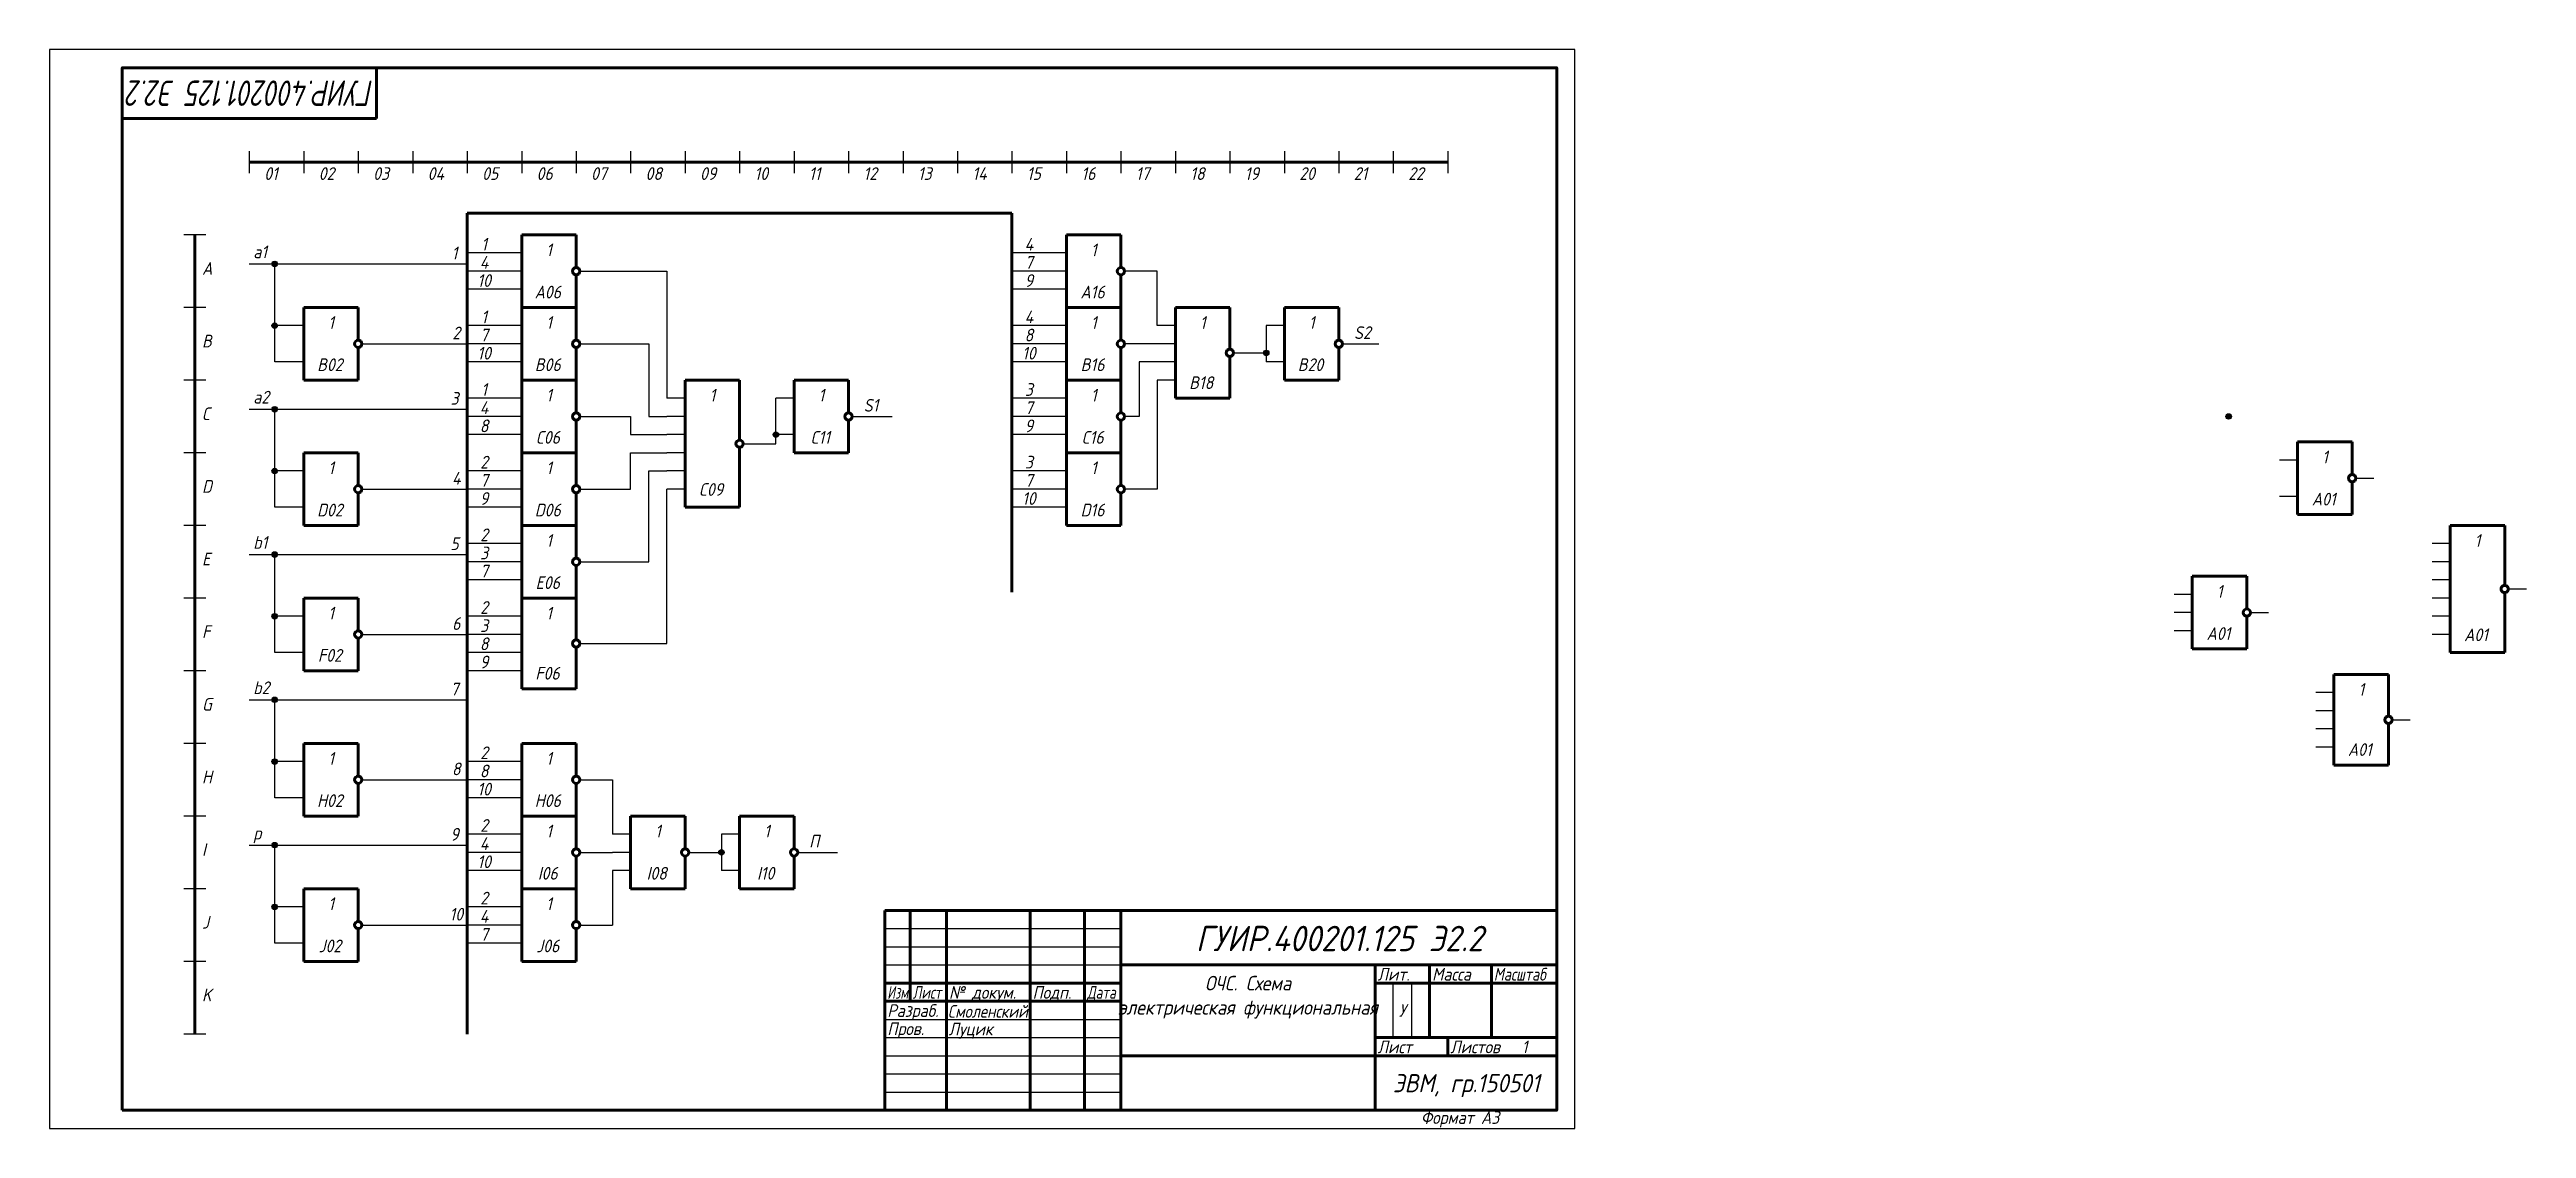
# Model space of a CAD drawing. Header units: millimetres. Extents: x 0 to 682, y 0 to 297.
import ezdxf
from ezdxf.enums import TextEntityAlignment as Align

# ---------------------------------------------------------------- set-up
doc = ezdxf.new("R2010")
doc.units = ezdxf.units.MM
doc.header["$LTSCALE"] = 0.5
doc.layers.get('0').update_dxf_attribs({"lineweight": 60})
doc.layers.get('Defpoints').update_dxf_attribs({"color": 5})
doc.layers.add('4-текст', color=7, linetype='Continuous', true_color=0x00ad00)
doc.styles.get("Standard").update_dxf_attribs({"font": 'isocpeui.ttf', "width": 0.9})

msp = doc.modelspace()

# ---------------------------------------------------------------- hatches: boundary and pattern name
at = {"lineweight": 25}
h = msp.add_hatch(color=256, dxfattribs=at)
h.dxf.hatch_style = 1
h.paths.add_polyline_path([(62.75, 238, 1), (61.25, 238, 1)])
h = msp.add_hatch(color=256, dxfattribs=at)
h.dxf.hatch_style = 1
h.paths.add_polyline_path([(62.75, 221, 1), (61.25, 221, 1)])
h = msp.add_hatch(color=256, dxfattribs=at)
h.dxf.hatch_style = 1
h.paths.add_polyline_path([(335.75, 213.5, 1), (334.25, 213.5, 1)])
h = msp.add_hatch(color=256, dxfattribs=at)
h.dxf.hatch_style = 1
h.paths.add_polyline_path([(62.75, 198, 1), (61.25, 198, 1)])
h = msp.add_hatch(color=256, dxfattribs=at)
h.dxf.hatch_style = 1
h.paths.add_polyline_path([(200.75, 191, 1), (199.25, 191, 1)])
h = msp.add_hatch(color=256, dxfattribs=at)
h.dxf.hatch_style = 1
h.paths.add_polyline_path([(600.75, 196, 1), (599.25, 196, 1)])
h = msp.add_hatch(color=256, dxfattribs=at)
h.dxf.hatch_style = 1
h.paths.add_polyline_path([(62.75, 181, 1), (61.25, 181, 1)])
h = msp.add_hatch(color=256, dxfattribs=at)
h.dxf.hatch_style = 1
h.paths.add_polyline_path([(62.75, 158, 1), (61.25, 158, 1)])
h = msp.add_hatch(color=256, dxfattribs=at)
h.dxf.hatch_style = 1
h.paths.add_polyline_path([(62.75, 141, 1), (61.25, 141, 1)])
h = msp.add_hatch(color=256, dxfattribs=at)
h.dxf.hatch_style = 1
h.paths.add_polyline_path([(62.75, 118, 1), (61.25, 118, 1)])
h = msp.add_hatch(color=256, dxfattribs=at)
h.dxf.hatch_style = 1
h.paths.add_polyline_path([(62.75, 101, 1), (61.25, 101, 1)])
h = msp.add_hatch(color=256, dxfattribs=at)
h.dxf.hatch_style = 1
h.paths.add_polyline_path([(62.75, 78, 1), (61.25, 78, 1)])
h = msp.add_hatch(color=256, dxfattribs=at)
h.dxf.hatch_style = 1
h.paths.add_polyline_path([(185.75, 76, 1), (184.25, 76, 1)])
h = msp.add_hatch(color=256, dxfattribs=at)
h.dxf.hatch_style = 1
h.paths.add_polyline_path([(62.75, 61, 1), (61.25, 61, 1)])

# ---------------------------------------------------------------- linework, layer by layer
for p, q in [((90, 278), (90, 292)), ((20, 278), (90, 278)), ((55, 266), (70, 266)), ((70, 266), (85, 266)), ((85, 266), (100, 266)), ((100, 266), (115, 266)), ((115, 266), (130, 266)), ((130, 266), (145, 266)), ((145, 266), (160, 266)), ((160, 266), (175, 266)), ((175, 266), (190, 266)), ((190, 266), (205, 266)), ((205, 266), (220, 266)), ((220, 266), (235, 266)), ((235, 266), (250, 266)), ((250, 266), (265, 266)), ((265, 266), (280, 266)), ((280, 266), (295, 266)), ((295, 266), (310, 266)), ((310, 266), (325, 266)), ((325, 266), (340, 266)), ((340, 266), (355, 266)), ((355, 266), (370, 266)), ((370, 266), (385, 266)), ((40, 246), (40, 226)), ((115, 252), (115, 26)), ((115, 252), (265, 252)), ((130, 246), (145, 246)), ((130, 226), (130, 246)), ((145, 246), (145, 237)), ((265, 252), (265, 147.61)), ((280, 246), (295, 246)), ((280, 226), (280, 246)), ((295, 246), (295, 237)), ((145, 235), (145, 226)), ((295, 235), (295, 226)), ((40, 226), (40, 206)), ((70, 226), (85, 226)), ((70, 206), (70, 226)), ((85, 226), (85, 217)), ((145, 226), (130, 226)), ((130, 226), (145, 226)), ((130, 206), (130, 226)), ((145, 226), (145, 217)), ((295, 226), (280, 226)), ((280, 226), (295, 226)), ((280, 206), (280, 226)), ((295, 226), (295, 217)), ((310, 226), (325, 226)), ((310, 201), (310, 226)), ((325, 226), (325, 214.5)), ((340, 226), (355, 226)), ((340, 206), (340, 226)), ((355, 226), (355, 217)), ((85, 215), (85, 206)), ((145, 215), (145, 206)), ((295, 215), (295, 206)), ((325, 212.5), (325, 201)), ((355, 215), (355, 206)), ((40, 206), (40, 186)), ((85, 206), (70, 206)), ((145, 206), (130, 206)), ((130, 206), (145, 206)), ((130, 186), (130, 206)), ((145, 206), (145, 197)), ((175, 206), (190, 206)), ((175, 171), (175, 206)), ((190, 206), (190, 189.5)), ((205, 206), (220, 206)), ((205, 186), (205, 206)), ((220, 206), (220, 197)), ((295, 206), (280, 206)), ((280, 206), (295, 206)), ((280, 186), (280, 206)), ((295, 206), (295, 197)), ((355, 206), (340, 206)), ((325, 201), (310, 201)), ((145, 195), (145, 186)), ((220, 195), (220, 186)), ((295, 195), (295, 186)), ((40, 186), (40, 166)), ((70, 186), (85, 186)), ((70, 166), (70, 186)), ((85, 186), (85, 177)), ((145, 186), (130, 186)), ((130, 186), (145, 186)), ((130, 166), (130, 186)), ((145, 186), (145, 177)), ((190, 187.5), (190, 171)), ((220, 186), (205, 186)), ((295, 186), (280, 186)), ((280, 186), (295, 186)), ((280, 166), (280, 186)), ((295, 186), (295, 177)), ((619, 189), (634, 189)), ((619, 169), (619, 189)), ((634, 189), (634, 180)), ((634, 178), (634, 169)), ((85, 175), (85, 166)), ((145, 175), (145, 166)), ((190, 171), (175, 171)), ((295, 175), (295, 166)), ((40, 166), (40, 146)), ((85, 166), (70, 166)), ((145, 166), (130, 166)), ((130, 166), (145, 166)), ((130, 146), (130, 166)), ((145, 166), (145, 157)), ((295, 166), (280, 166)), ((280, 166), (295, 166)), ((634, 169), (619, 169)), ((661, 166), (676, 166)), ((661, 131), (661, 166)), ((676, 166), (676, 149.5)), ((145, 155), (145, 146)), ((590, 152), (605, 152)), ((590, 132), (590, 152)), ((605, 152), (605, 143)), ((40, 146), (40, 126)), ((70, 146), (85, 146)), ((70, 126), (70, 146)), ((85, 146), (85, 137)), ((145, 146), (130, 146)), ((130, 146), (145, 146)), ((130, 121), (130, 146)), ((145, 146), (145, 134.5)), ((676, 147.5), (676, 131)), ((605, 141), (605, 132)), ((85, 135), (85, 126)), ((145, 132.5), (145, 121)), ((605, 132), (590, 132)), ((676, 131), (661, 131)), ((40, 126), (40, 106)), ((85, 126), (70, 126)), ((629, 125), (644, 125)), ((629, 100), (629, 125)), ((644, 125), (644, 113.5)), ((145, 121), (130, 121)), ((644, 111.5), (644, 100)), ((40, 106), (40, 86)), ((70, 106), (85, 106)), ((70, 86), (70, 106)), ((85, 106), (85, 97)), ((130, 106), (145, 106)), ((130, 86), (130, 106)), ((145, 106), (145, 97)), ((644, 100), (629, 100)), ((85, 95), (85, 86)), ((145, 95), (145, 86)), ((40, 86), (40, 66)), ((85, 86), (70, 86)), ((145, 86), (130, 86)), ((130, 86), (145, 86)), ((130, 66), (130, 86)), ((145, 86), (145, 77)), ((160, 86), (175, 86)), ((160, 66), (160, 86)), ((175, 86), (175, 77)), ((190, 86), (205, 86)), ((190, 66), (190, 86)), ((205, 86), (205, 77)), ((145, 75), (145, 66)), ((175, 75), (175, 66)), ((205, 75), (205, 66)), ((40, 66), (40, 46)), ((70, 66), (85, 66)), ((70, 46), (70, 66)), ((85, 66), (85, 57)), ((145, 66), (130, 66)), ((130, 66), (145, 66)), ((130, 46), (130, 66)), ((145, 66), (145, 57)), ((175, 66), (160, 66)), ((205, 66), (190, 66)), ((85, 55), (85, 46)), ((145, 55), (145, 46)), ((40, 46), (40, 26)), ((85, 46), (70, 46)), ((145, 46), (130, 46)), ((365, 45), (365, 40))]:
    msp.add_line(p, q)
for p, q in [((55, 269), (55, 263)), ((70, 269), (70, 263)), ((85, 269), (85, 263)), ((100, 269), (100, 263)), ((115, 269), (115, 263)), ((130, 269), (130, 263)), ((145, 269), (145, 263)), ((160, 269), (160, 263)), ((175, 269), (175, 263)), ((190, 269), (190, 263)), ((205, 269), (205, 263)), ((220, 269), (220, 263)), ((235, 269), (235, 263)), ((250, 269), (250, 263)), ((265, 269), (265, 263)), ((280, 269), (280, 263)), ((295, 269), (295, 263)), ((310, 269), (310, 263)), ((325, 269), (325, 263)), ((340, 269), (340, 263)), ((355, 269), (355, 263)), ((370, 269), (370, 263)), ((385, 269), (385, 263)), ((43, 246), (37, 246)), ((130, 246), (130, 241)), ((280, 246), (280, 241)), ((130, 241), (115, 241)), ((130, 241), (130, 236)), ((280, 241), (265, 241)), ((280, 241), (280, 236)), ((55, 238), (115, 238)), ((62, 211), (62, 238)), ((130, 236), (115, 236)), ((146, 236), (170, 236)), ((170, 236), (170, 201)), ((280, 236), (265, 236)), ((305, 236), (296, 236)), ((305, 221), (305, 236)), ((43, 226), (37, 226)), ((70, 226), (70, 221)), ((130, 231), (115, 231)), ((130, 226), (130, 231)), ((130, 226), (130, 221)), ((280, 231), (265, 231)), ((280, 226), (280, 231)), ((280, 226), (280, 221)), ((310, 226), (310, 221)), ((340, 226), (340, 221)), ((70, 221), (62, 221)), ((130, 221), (115, 221)), ((130, 221), (130, 216)), ((280, 221), (265, 221)), ((280, 221), (280, 216)), ((310, 221), (305, 221)), ((310, 221), (310, 216)), ((340, 221), (335, 221)), ((335, 221), (335, 211)), ((86, 216), (115, 216)), ((130, 216), (115, 216)), ((146, 216), (165, 216)), ((165, 216), (165, 196)), ((280, 216), (265, 216)), ((310, 216), (296, 216)), ((326, 213.5), (335, 213.5)), ((356, 216), (366, 216)), ((43, 206), (37, 206)), ((70, 211), (62, 211)), ((70, 206), (70, 211)), ((130, 211), (115, 211)), ((130, 206), (130, 211)), ((130, 206), (130, 201)), ((175, 206), (175, 201)), ((205, 206), (205, 201)), ((280, 211), (265, 211)), ((280, 206), (280, 211)), ((280, 206), (280, 201)), ((310, 211), (300, 211)), ((300, 211), (300, 196)), ((310, 206), (305, 206)), ((305, 206), (305, 176)), ((310, 211), (310, 206)), ((340, 211), (335, 211)), ((340, 206), (340, 211)), ((55, 198), (115, 198)), ((62, 171), (62, 198)), ((130, 201), (115, 201)), ((130, 201), (130, 196)), ((175, 201), (170, 201)), ((175, 201), (175, 196)), ((205, 201), (200, 201)), ((200, 188.5), (200, 201)), ((280, 201), (265, 201)), ((280, 201), (280, 196)), ((130, 196), (115, 196)), ((130, 191), (115, 191)), ((130, 186), (130, 191)), ((146, 196), (160, 196)), ((160, 196), (160, 191)), ((160, 191), (170, 191)), ((165, 196), (170, 196)), ((175, 196), (170, 196)), ((175, 191), (170, 191)), ((175, 191), (175, 186)), ((205, 191), (200, 191)), ((205, 186), (205, 191)), ((221, 196), (232, 196)), ((280, 196), (265, 196)), ((280, 191), (265, 191)), ((280, 186), (280, 191)), ((300, 196), (296, 196)), ((43, 186), (37, 186)), ((70, 186), (70, 181)), ((130, 186), (130, 181)), ((160, 176), (160, 186)), ((160, 186), (170, 186)), ((175, 186), (170, 186)), ((191, 188.5), (200, 188.5)), ((280, 186), (280, 181)), ((619, 189), (619, 184)), ((70, 181), (62, 181)), ((130, 181), (115, 181)), ((130, 181), (130, 176)), ((165, 156), (165, 181)), ((165, 181), (170, 181)), ((175, 181), (170, 181)), ((280, 181), (265, 181)), ((280, 181), (280, 176)), ((619, 184), (614, 184)), ((635, 179), (640, 179)), ((70, 171), (62, 171)), ((70, 166), (70, 171)), ((86, 176), (115, 176)), ((130, 176), (115, 176)), ((130, 171), (115, 171)), ((130, 166), (130, 171)), ((146, 176), (160, 176)), ((175, 176), (170, 176)), ((170, 133.5), (170, 176)), ((280, 176), (265, 176)), ((280, 171), (265, 171)), ((280, 166), (280, 171)), ((305, 176), (296, 176)), ((619, 174), (614, 174)), ((619, 169), (619, 174)), ((43, 166), (37, 166)), ((130, 166), (130, 161)), ((661, 166), (661, 161)), ((55, 158), (115, 158)), ((62, 131), (62, 158)), ((130, 161), (115, 161)), ((130, 161), (130, 156)), ((661, 161), (656, 161)), ((661, 161), (661, 156)), ((130, 156), (115, 156)), ((130, 151), (115, 151)), ((130, 146), (130, 151)), ((146, 156), (165, 156)), ((590, 152), (590, 147)), ((661, 156), (656, 156)), ((661, 151), (656, 151)), ((661, 151), (661, 146)), ((43, 146), (37, 146)), ((70, 146), (70, 141)), ((130, 146), (130, 141)), ((590, 147), (585, 147)), ((590, 147), (590, 142)), ((661, 146), (656, 146)), ((677, 148.5), (682, 148.5)), ((70, 141), (62, 141)), ((130, 141), (115, 141)), ((130, 141), (130, 136)), ((590, 142), (585, 142)), ((590, 137), (585, 137)), ((590, 132), (590, 137)), ((606, 142), (611, 142)), ((661, 141), (656, 141)), ((70, 131), (62, 131)), ((70, 126), (70, 131)), ((86, 136), (115, 136)), ((130, 136), (115, 136)), ((130, 131), (115, 131)), ((130, 131), (130, 126)), ((146, 133.5), (170, 133.5)), ((661, 136), (656, 136)), ((43, 126), (37, 126)), ((130, 126), (115, 126)), ((629, 125), (629, 120)), ((55, 118), (115, 118)), ((62, 91), (62, 118)), ((629, 120), (624, 120)), ((629, 120), (629, 115)), ((629, 115), (624, 115)), ((629, 110), (624, 110)), ((629, 110), (629, 105)), ((645, 112.5), (650, 112.5)), ((43, 106), (37, 106)), ((70, 106), (70, 101)), ((130, 106), (130, 101)), ((629, 105), (624, 105)), ((70, 101), (62, 101)), ((86, 96), (115, 96)), ((130, 101), (115, 101)), ((130, 96), (115, 96)), ((130, 101), (130, 96)), ((146, 96), (155, 96)), ((155, 96), (155, 81)), ((70, 91), (62, 91)), ((70, 86), (70, 91)), ((130, 91), (115, 91)), ((130, 86), (130, 91)), ((43, 86), (37, 86)), ((130, 86), (130, 81)), ((160, 86), (160, 81)), ((190, 86), (190, 81)), ((55, 78), (115, 78)), ((62, 51), (62, 78)), ((130, 81), (115, 81)), ((130, 76), (115, 76)), ((130, 81), (130, 76)), ((146, 76), (155, 76)), ((160, 81), (155, 81)), ((160, 76), (155, 76)), ((160, 81), (160, 76)), ((176, 76), (185, 76)), ((190, 81), (185, 81)), ((185, 81), (185, 71)), ((206, 76), (217, 76)), ((130, 71), (115, 71)), ((130, 66), (130, 71)), ((160, 71), (155, 71)), ((155, 71), (155, 56)), ((160, 66), (160, 71)), ((190, 71), (185, 71)), ((190, 66), (190, 71)), ((43, 66), (37, 66)), ((70, 66), (70, 61)), ((130, 66), (130, 61)), ((70, 61), (62, 61)), ((86, 56), (115, 56)), ((130, 61), (115, 61)), ((130, 56), (115, 56)), ((130, 61), (130, 56)), ((146, 56), (155, 56)), ((70, 51), (62, 51)), ((70, 46), (70, 51)), ((130, 51), (115, 51)), ((130, 46), (130, 51)), ((43, 46), (37, 46)), ((43, 26), (37, 26))]:
    msp.add_line(p, q, dxfattribs=at)
at = {"lineweight": 60}
for p, q in [((415, 60), (230, 60)), ((230, 5), (230, 60)), ((237, 60), (237, 35)), ((247, 5), (247, 60)), ((270, 60), (270, 5)), ((285, 5), (285, 60)), ((295, 60), (295, 5)), ((295, 45), (415, 45)), ((365, 5), (365, 45)), ((380, 45), (380, 25)), ((397, 25), (397, 45)), ((230, 40), (295, 40)), ((230, 35), (295, 35)), ((365, 40), (415, 40)), ((365, 25), (415, 25)), ((385, 20), (385, 25)), ((295, 20), (415, 20))]:
    msp.add_line(p, q, dxfattribs=at)
at = {"lineweight": -3}
for p, q in [((230, 55), (295, 55)), ((230, 50), (295, 50)), ((230, 45), (295, 45)), ((370, 25), (370, 40)), ((375, 40), (375, 25)), ((230, 30), (295, 30)), ((230, 25), (295, 25)), ((230, 20), (295, 20)), ((230, 15), (295, 15)), ((230, 10), (295, 10))]:
    msp.add_line(p, q, dxfattribs=at)
at = {"lineweight": 60}
msp.add_lwpolyline([(20, 5), (415, 5), (415, 292), (20, 292)], close=True, dxfattribs=at)
at = {"lineweight": 25}
for centre in [(62, 238), (62, 221), (335, 213.5), (62, 198), (200, 191), (600, 196), (62, 181), (62, 158), (62, 141), (62, 118), (62, 101), (62, 78), (185, 76), (62, 61)]:
    msp.add_circle(centre, 0.75, dxfattribs=at)
for centre in [(145, 236), (295, 236), (85, 216), (145, 216), (295, 216), (325, 213.5), (355, 216), (145, 196), (220, 196), (295, 196), (190, 188.5), (634, 179), (85, 176), (145, 176), (295, 176), (145, 156), (676, 148.5), (85, 136), (605, 142), (145, 133.5), (644, 112.5), (85, 96), (145, 96), (145, 76), (175, 76), (205, 76), (85, 56), (145, 56)]:
    msp.add_circle(centre, 1)
at = {"layer": 'Defpoints'}
msp.add_lwpolyline([(0, 0), (420, 0), (420, 297), (0, 297)], close=True, dxfattribs=at)

# ---------------------------------------------------------------- texts
at = {"width": 0.9}
for s, p in [('01', (59.11, 261.1)), ('02', (74.11, 261.1)), ('03', (89.11, 261.1)), ('04', (104.11, 261.1)), ('05', (119.11, 261.1)), ('06', (134.11, 261.1)), ('07', (149.11, 261.1)), ('08', (164.11, 261.1)), ('09', (179.11, 261.1)), ('10', (194.11, 261.1)), ('11', (209.11, 261.1)), ('12', (224.11, 261.1)), ('13', (239.11, 261.1)), ('14', (254.11, 261.1)), ('15', (269.11, 261.1)), ('16', (284.11, 261.1)), ('17', (299.11, 261.1)), ('18', (314.11, 261.1)), ('19', (329.11, 261.1)), ('20', (344.11, 261.1)), ('21', (359.11, 261.1)), ('22', (374.11, 261.1)), ('A', (42, 235)), ('B', (42, 215)), ('С', (42, 195)), ('D', (42, 175)), ('E', (42, 155)), ('F', (42, 135)), ('G', (42, 115)), ('H', (42, 95)), ('I', (42, 75)), ('J', (42, 55)), ('K', (42, 35))]:
    msp.add_text(s, height=3.5, dxfattribs=at).set_placement(p)
at = {"lineweight": -3, "width": 0.9}
msp.add_text('Формат А3', height=3.5, dxfattribs=at).set_placement((377.6, 1.25))
at = {"lineweight": 25, "char_height": 3.5, "attachment_point": 1}
for s, insert in [('a1', (56.09, 243.06)), ('\\pxqc;1', (109, 242.73)), ('\\pxqc;4', (117.14, 240.16)), ('\\pxqc;1', (117.14, 245.16)), ('\\pxqc;4', (267.14, 245.16)), ('\\pxqc;7', (267.14, 240.16)), ('\\pxqc;10', (117.14, 235.16)), ('\\pxqc;9', (267.14, 235.16)), ('\\pxqc;1', (117.14, 225.16)), ('\\pxqc;4', (267.14, 225.16)), ('\\pxqc;2', (109.47, 220.73)), ('\\pxqc;7', (117.14, 220.16)), ('\\pxqc;8', (267.14, 220.16)), ('S2', (359.15, 220.82)), ('\\pxqc;10', (117.14, 215.16)), ('\\pxqc;10', (267.14, 215.16)), ('\\pxqc;1', (117.14, 205.16)), ('\\pxqc;3', (267.14, 205.16)), ('a2', (56.09, 203.06)), ('\\pxqc;3', (109, 202.73)), ('\\pxqc;4', (117.14, 200.16)), ('S1', (224.15, 200.82)), ('\\pxqc;7', (267.14, 200.16)), ('\\pxqc;8', (117.14, 195.16)), ('\\pxqc;9', (267.14, 195.16)), ('\\pxqc;2', (117.14, 185.16)), ('\\pxqc;3', (267.14, 185.16)), ('\\pxqc;4', (109.47, 180.73)), ('\\pxqc;7', (117.14, 180.16)), ('\\pxqc;7', (267.14, 180.16)), ('\\pxqc;9', (117.14, 175.16)), ('\\pxqc;10', (267.14, 175.16)), ('\\pxqc;2', (117.14, 165.16)), ('b1', (56.09, 163.06)), ('\\pxqc;5', (109, 162.73)), ('\\pxqc;3', (117.14, 160.16)), ('\\pxqc;7', (117.14, 155.16)), ('\\pxqc;2', (117.14, 145.16)), ('\\pxqc;6', (109.47, 140.73)), ('\\pxqc;3', (117.14, 140.16)), ('\\pxqc;8', (117.14, 135.16)), ('\\pxqc;9', (117.14, 130.16)), ('b2', (56.09, 123.06)), ('\\pxqc;7', (109, 122.73)), ('\\pxqc;2', (117.14, 105.16)), ('\\pxqc;8', (109.47, 100.73)), ('\\pxqc;8', (117.14, 100.16)), ('\\pxqc;10', (117.14, 95.16)), ('p', (56.09, 83.06)), ('\\pxqc;9', (109, 82.73)), ('\\pxqc;2', (117.14, 85.16)), ('\\pxqc;10', (117.14, 75.16)), ('\\pxqc;4', (117.14, 80.16)), ('П', (209.15, 80.82)), ('\\pxqc;2', (117.14, 65.16)), ('\\pxqc;10', (109.47, 60.73)), ('\\pxqc;4', (117.14, 60.16)), ('\\pxqc;7', (117.14, 55.16))]:
    msp.add_mtext_dynamic_manual_height_columns(s, width=5.0418, gutter_width=17.5, heights=[0], dxfattribs=dict(at, insert=insert))
at = {"char_height": 3.5, "attachment_point": 1}
for s, insert in [('\\pxqc;1', (130.04, 243.6)), ('\\pxqc;1', (280.04, 243.6)), ('\\pxqc;A06', (129.69, 231.99)), ('\\pxqc;A16', (279.69, 231.99)), ('\\pxqc;1', (70.04, 223.6)), ('\\pxqc;1', (130.04, 223.6)), ('\\pxqc;1', (280.04, 223.6)), ('\\pxqc;1', (310.04, 223.6)), ('\\pxqc;1', (340.04, 223.6)), ('\\pxqc;B02', (69.69, 211.99)), ('\\pxqc;B06', (129.69, 211.99)), ('\\pxqc;B16', (279.69, 211.99)), ('\\pxqc;B20', (339.69, 211.99)), ('\\pxqc;B18', (309.61, 207.05)), ('\\pxqc;1', (130.04, 203.6)), ('\\pxqc;1', (175.04, 203.6)), ('\\pxqc;1', (205.04, 203.6)), ('\\pxqc;1', (280.04, 203.6)), ('\\pxqc;C06', (129.69, 191.99)), ('\\pxqc;C11', (204.69, 191.99)), ('\\pxqc;C16', (279.69, 191.99)), ('\\pxqc;1', (619.04, 186.6)), ('\\pxqc;1', (70.04, 183.6)), ('\\pxqc;1', (130.04, 183.6)), ('\\pxqc;C09', (174.61, 177.64)), ('\\pxqc;1', (280.04, 183.6)), ('\\pxqc;D02', (69.69, 171.99)), ('\\pxqc;D06', (129.69, 171.99)), ('\\pxqc;D16', (279.69, 171.99)), ('\\pxqc;A01', (618.69, 174.99)), ('\\pxqc;1', (130.04, 163.6)), ('\\pxqc;1', (661.04, 163.6)), ('\\pxqc;E06', (129.69, 151.99)), ('\\pxqc;1', (70.04, 143.6)), ('\\pxqc;1', (130.04, 143.6)), ('\\pxqc;1', (590.04, 149.6)), ('\\pxqc;A01', (589.69, 137.99)), ('\\pxqc;A01', (660.61, 137.64)), ('\\pxqc;F02', (69.69, 131.99)), ('\\pxqc;F06', (129.61, 127.05)), ('\\pxqc;1', (629.04, 122.6)), ('\\pxqc;1', (70.04, 103.6)), ('\\pxqc;1', (130.04, 103.6)), ('\\pxqc;A01', (628.61, 106.05)), ('\\pxqc;H02', (69.69, 91.99)), ('\\pxqc;H06', (129.69, 91.99)), ('\\pxqc;1', (130.04, 83.6)), ('\\pxqc;1', (160.04, 83.6)), ('\\pxqc;1', (190.04, 83.6)), ('\\pxqc;I06', (129.69, 71.99)), ('\\pxqc;I08', (159.69, 71.99)), ('\\pxqc;I10', (189.69, 71.99)), ('\\pxqc;1', (70.04, 63.6)), ('\\pxqc;1', (130.04, 63.6)), ('\\pxqc;J02', (69.69, 51.99)), ('\\pxqc;J06', (129.69, 51.99))]:
    msp.add_mtext_dynamic_manual_height_columns(s, width=15, gutter_width=17.5, heights=[0], dxfattribs=dict(at, insert=insert))
at = {"layer": '4-текст', "lineweight": 25, "width": 0.723695}
msp.add_text('ГУИР.400201.125 Э2.2', height=7, rotation=180, dxfattribs=at).set_placement((89.34, 288.49), (21.68, 288.49), align=Align.FIT)
at = {"layer": '4-текст', "lineweight": -3}
for s, width, p in [('Лит.', 0.9, (365.67, 40.7)), ('Масса', 0.9, (380.67, 40.7)), ('Масштаб', 0.8, (397.67, 40.7)), ('Изм.', 0.7, (230.67, 35.7)), ('Разраб.', 0.9, (230.67, 30.7)), ('Лист', 0.75, (237.67, 35.7)), ('№ докум.', 0.9, (247.67, 35.7)), ('Подп.', 0.9, (270.67, 35.7)), ('Дата', 0.75, (285.67, 35.7)), ('Пров.', 0.9, (230.67, 25.7)), ('Луцик', 0.9, (247.55, 25.63)), ('Лист', 0.9, (365.67, 20.7)), ('Листов   1', 0.9, (385.67, 20.7))]:
    msp.add_text(s, height=3.5, dxfattribs=dict(at, width=width)).set_placement(p)
at = {"layer": '4-текст', "lineweight": 25, "width": 0.860485}
msp.add_text('Смоленский', height=3.5, dxfattribs=at).set_placement((247.34, 30.48), (269.38, 30.48), align=Align.FIT)
at = {"layer": '4-текст', "lineweight": 25, "attachment_point": 5}
for s, width, gutter_width, insert, char_height in [('\\pxqc;ГУИР.400201.125 Э2.2', 120, 17.5, (355.18, 52.29), 7), ('\\pxqc;У', 5, 17.5, (372.5, 32.5), 3.5), ('\\pxqc;ЭВМ, гр.150501', 50, 25, (390.1, 11.79), 5)]:
    msp.add_mtext_dynamic_manual_height_columns(s, width=width, gutter_width=gutter_width, heights=[0], dxfattribs=dict(at, insert=insert, char_height=char_height))
at = {"layer": '4-текст', "insert": (295, 42), "char_height": 4, "attachment_point": 1}
msp.add_mtext_dynamic_manual_height_columns('\\pxqc;ОЧС. Схема \\Pэлектрическая функциональная', width=70, gutter_width=50, heights=[25], dxfattribs=at)

doc.saveas('drawing.dxf')
